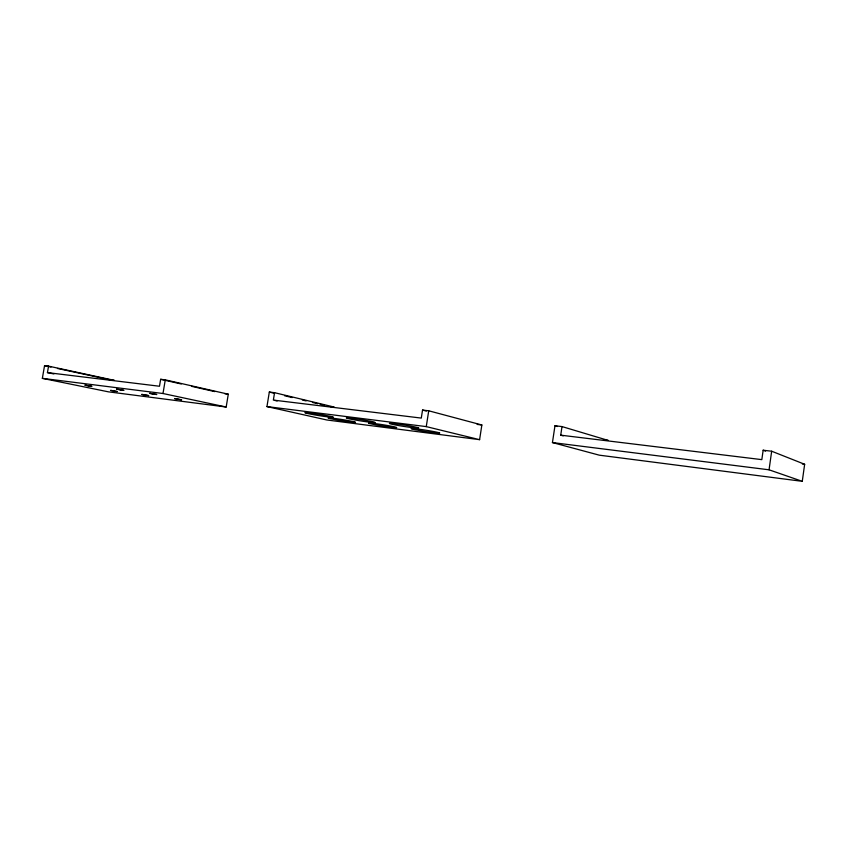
<?xml version="1.0" encoding="UTF-8"?>
<svg xmlns="http://www.w3.org/2000/svg" width="847" height="847" viewBox="0 0 847 847"><rect width="100%" height="100%" fill="white"/><g stroke="black" fill="none" stroke-linecap="round" stroke-linejoin="round"><path stroke-width="1.27" d="M802.268 481.329L804.65 464.283L771.67 451.218L763.158 450.223L761.824 459.635L560.725 435.167L562.006 426.581L554.976 425.755L552.445 442.568L599.274 455.167L802.268 481.329L769.055 469.81L552.445 442.568M769.055 469.81L771.67 451.218M479.603 439.667L481.858 424.982L428.72 410.795L422.537 410.075L421.287 418.09L273.359 400.091L274.566 392.69L269.314 392.076L266.953 406.581L326.847 419.985L479.603 439.667L426.263 426.613L266.953 406.581M426.263 426.613L428.72 410.795M48.554 366.137L44.542 365.671L42.35 378.355L108.384 391.833L226.181 407.015L228.288 394.194L165.281 379.848L160.644 379.308L159.49 386.243L47.443 372.606L48.554 366.137L114.345 380.356L111.719 380.038M226.181 407.015L162.995 393.516L165.281 379.848M181.512 399.805L178.294 399.382M116.537 389.122L120.009 389.588M123.715 390.393L116.579 389.207M117.267 391.579L114.144 391.166M141.809 394.384L148.797 395.613L141.788 394.458M224.91 393.781L228.288 394.194M330.277 406.581L334.078 407.036L274.566 392.69M477.147 424.411L481.858 424.982M603.795 439.889L608.22 440.429L562.006 426.581M802.384 464.008L804.65 464.283M42.35 378.355L162.995 393.516M153.445 394.151L156.801 394.511L149.559 393.304L153.349 394.13L152.926 393.749M177.849 399.011L174.577 398.566L181.544 399.731M88.702 385.936L84.848 385.11L91.952 386.37L88.279 385.576M120.263 389.927L123.747 390.329M113.699 390.816L110.534 390.382L117.288 391.515M47.443 372.606L53.901 373.961M44.542 365.671L51 367.058M57.458 368.456L110.406 379.88M160.644 379.308L181.269 383.987M191.57 386.327L214.767 391.6M274.629 400.387L277.16 400.98M269.314 392.076L274.396 393.294M284.56 395.74L292.183 397.571M302.337 400.006L306.148 400.927M312.501 402.452L317.583 403.68M320.124 404.284L323.935 405.205M422.537 410.075L426.359 411.081M560.725 435.167L563.223 435.877M554.976 425.755L557.495 426.507M763.158 450.223L765.55 451.155M374.967 422.515A14.505 0.688 9 0 1 360.494 420.885A14.505 0.688 9 0 1 346.338 417.973A14.505 0.688 9 0 1 360.822 419.551A14.505 0.688 9 0 1 374.977 422.473M333.125 417.222A14.198 0.656 9.1 0 1 319.086 415.623A14.198 0.656 9.1 0 1 305.111 412.743M305.111 412.69A14.198 0.656 9.1 0 1 319.16 414.299A14.198 0.656 9.1 0 1 333.125 417.179M328.265 418.005A13.806 0.625 9.1 0 0 341.775 420.747A13.806 0.625 9.1 0 0 355.507 422.346A13.806 0.625 9.1 0 0 342.008 419.53A13.806 0.625 9.1 0 0 328.276 417.942M368.858 423.204A14.103 0.646 9 0 0 382.717 426.02A14.103 0.646 9 0 0 396.714 427.587A14.103 0.646 9 0 0 382.855 424.728A14.103 0.646 9 0 0 368.868 423.151M411.25 428.624A14.441 0.678 8.9 0 0 425.3 431.494A14.441 0.678 8.9 0 0 439.752 433.092A14.441 0.678 8.9 0 0 425.723 430.181A14.441 0.678 8.9 0 0 411.261 428.582M389.44 423.436A14.844 0.72 8.9 0 0 403.955 426.433A14.844 0.72 8.9 0 0 418.757 428.042A14.844 0.72 8.9 0 0 404.252 425.025A14.844 0.72 8.9 0 0 389.451 423.405"/></g></svg>
